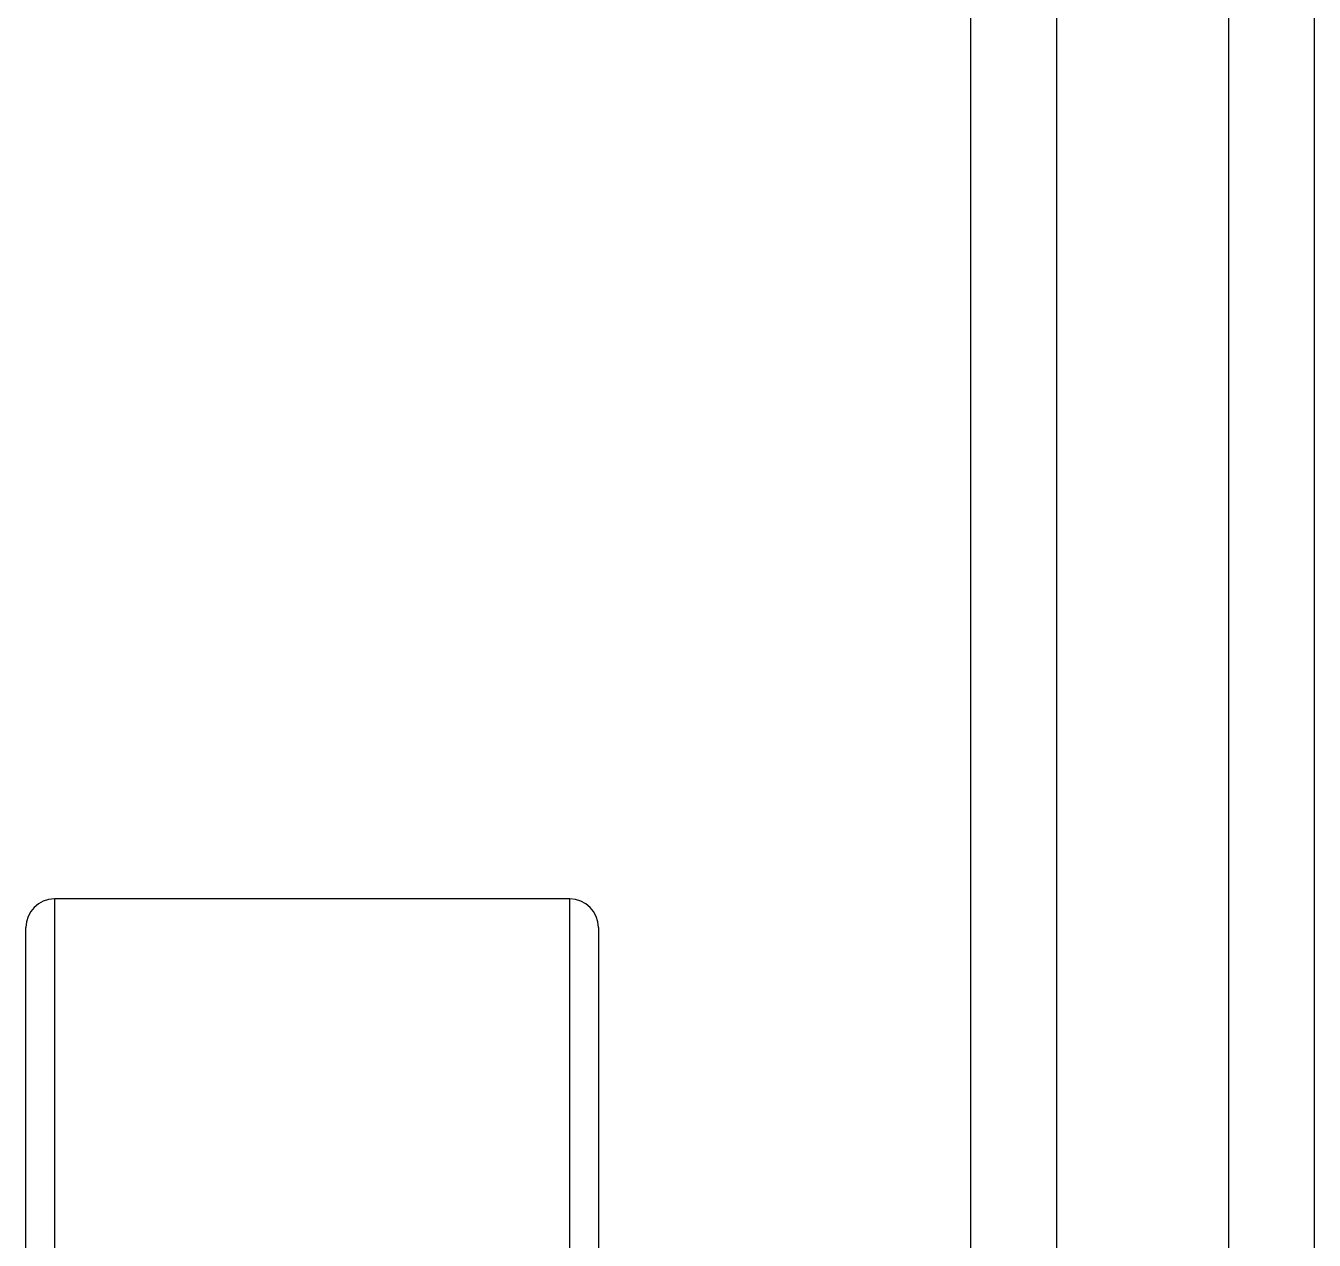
# Model space of a CAD drawing. Header units: millimetres. Extents: x 15 to 1192, y 5 to 836.
# Drawn here: x 188.84 to 233.84, y 184.64 to 227.05 of the extents above; entities that cross this region are included whole.
import ezdxf

# ---------------------------------------------------------------- set-up
doc = ezdxf.new("R2010")
doc.units = ezdxf.units.MM

msp = doc.modelspace()

# ---------------------------------------------------------------- linework, layer by layer
at = {"color": 7, "linetype": 'Continuous', "lineweight": 25}
for p, q in [((221.843, 265.531), (221.843, 183.477)), ((233.843, 265.531), (233.843, 183.477)), ((224.843, 256.164), (224.843, 183.477)), ((230.843, 256.164), (230.843, 183.477)), ((207.843, 196.557), (189.843, 196.557)), ((189.843, 196.557), (189.843, 186.328)), ((207.843, 186.328), (207.843, 196.557)), ((188.843, 185.62), (188.843, 195.557)), ((208.843, 195.557), (208.843, 185.62)), ((189.843, 186.328), (189.843, 126.557)), ((207.843, 126.557), (207.843, 186.328)), ((188.843, 127.557), (188.843, 185.62)), ((208.843, 185.62), (208.843, 127.557))]:
    msp.add_line(p, q, dxfattribs=at)
for centre, start, end in [((189.843, 195.557), 90, 180), ((207.843, 195.557), 0, 90)]:
    msp.add_arc(centre, 1, start, end, dxfattribs=at)

doc.saveas('drawing.dxf')
